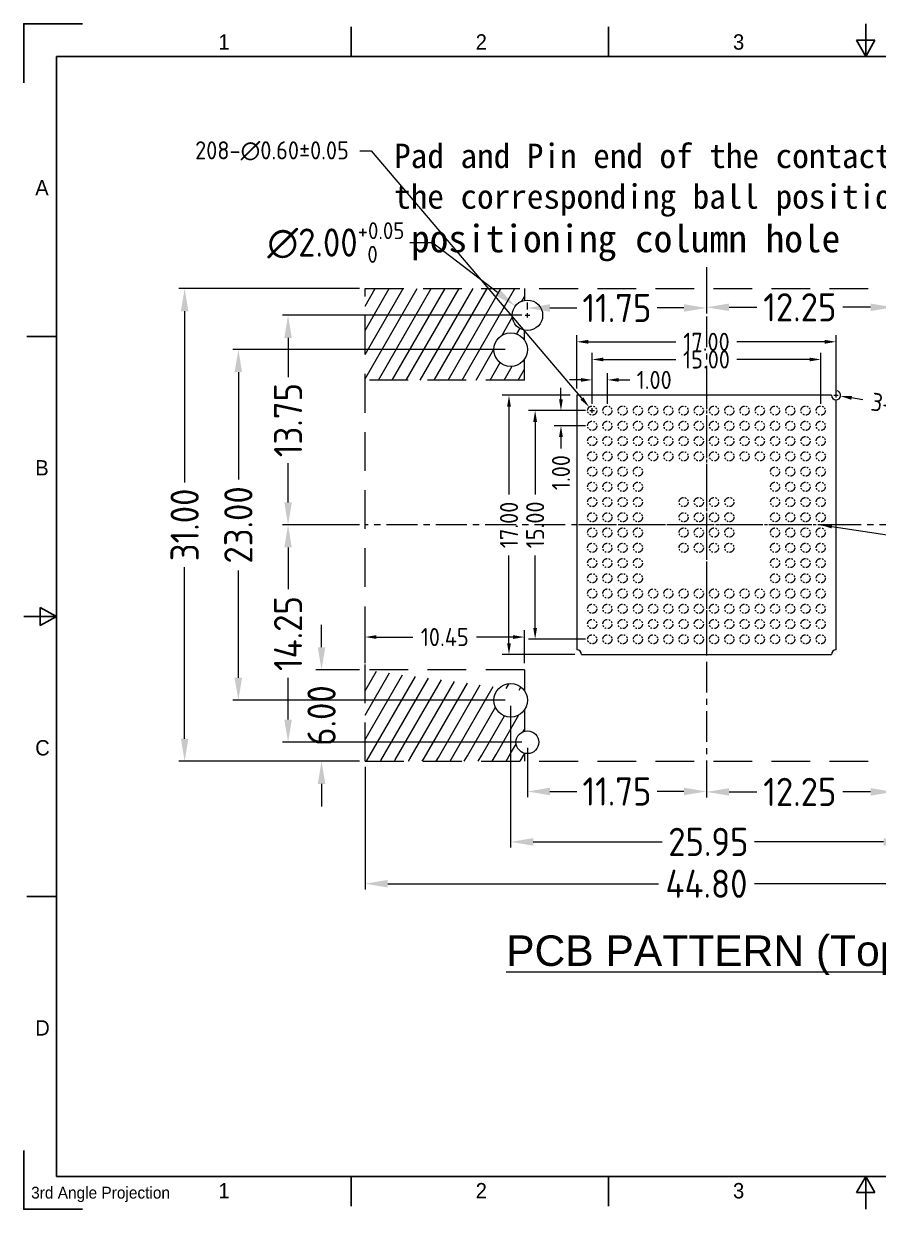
# Model space of a CAD drawing. Header units: millimetres. Extents: x 934 to 1044, y -5164 to -5087.
# Drawn here: x 933.6 to 989.6, y -5164.3 to -5086.5 of the extents above; entities that cross this region are included whole.
import ezdxf

# ---------------------------------------------------------------- set-up
doc = ezdxf.new("R2010")
doc.units = ezdxf.units.MM
doc.header["$PDSIZE"] = -1
for name, pattern in [('CENTER', [10.16, 6.35, -1.27, 1.27, -1.27]), ('HIDDEN', [1.905, 1.27, -0.635]), ('PHANTOM', [0.8, 0.45, -0.05, 0.1, -0.05, 0.1, -0.05])]:
    doc.linetypes.add(name, pattern=pattern)
for name, color, linetype in [('DIM', 3, 'Continuous'), ('TuKuang', 7, 'Continuous'), ('翻蓋底座', 121, 'Continuous')]:
    doc.layers.add(name, color=color, linetype=linetype)
doc.styles.add('1', font='romans.shx', dxfattribs={"height": 2.5})
doc.styles.add('1111', font='isocp.shx', dxfattribs={"bigfont": 'gbcbig.shx'})
doc.styles.get("Standard").update_dxf_attribs({"font": ''})
doc.styles.get('Standard').set_extended_font_data('SimSun')
doc.dimstyles.new('1111', dxfattribs={"dimtxt": 2.5, "dimasz": 0.2, "dimexe": 0.6, "dimexo": 0.6, "dimtad": 0, "dimdec": 3, "dimzin": 1, "dimdsep": 46, "dimtxsty": '1111', "dimcen": 0.2, "dimclrd": 97, "dimclre": 97, "dimclrt": 3, "dimazin": 0, "dimtfac": 1, "dimtdec": 3, "dimtofl": 0, "dimtmove": 0, "dimatfit": 3, "dimfxl": 1, "dimlwd": 5, "dimlwe": 5, "dimarcsym": 0})
doc.dimstyles.new('1111$0', dxfattribs={"dimtxt": 2.5, "dimasz": 2.5, "dimexe": 0.6, "dimexo": 0.6, "dimtad": 0, "dimdec": 3, "dimzin": 1, "dimdsep": 46, "dimtxsty": '1111', "dimcen": 0.2, "dimclrd": 97, "dimclre": 97, "dimclrt": 3, "dimazin": 0, "dimtfac": 1, "dimtdec": 3, "dimtofl": 0, "dimtmove": 0, "dimatfit": 3, "dimfxl": 1, "dimlwd": 5, "dimlwe": 5, "dimarcsym": 0})

# ---------------------------------------------------------------- blocks, each defined once
blk = doc.blocks.new('asdf456')
at = {"color": 8}
for p, q in [((1449.22, 152.96), (1448.09, 154.93)), ((1448.09, 154.93), (1450.34, 154.93)), ((1450.34, 154.93), (1449.22, 152.96)), ((1348.08, 83.25), (1348.08, 85.49)), ((1348.08, 85.49), (1350.05, 84.37)), ((1350.05, 84.37), (1348.08, 83.25)), ((1449.22, 15.77), (1448.09, 13.81)), ((1450.34, 13.81), (1449.22, 15.77)), ((1448.09, 13.81), (1450.34, 13.81))]:
    blk.add_line(p, q, dxfattribs=at)
at = {"layer": 'TuKuang', "color": 8}
for p, q in [((1449.22, 152.96), (1449.22, 156.94)), ((1386.16, 152.96), (1386.16, 156.57)), ((1417.69, 152.96), (1417.69, 156.57)), ((1350.05, 15.77), (1350.05, 152.96)), ((1350.05, 152.96), (1548.39, 152.96)), ((1350.05, 118.67), (1346.44, 118.67)), ((1350.05, 84.37), (1346.07, 84.37)), ((1350.05, 50.07), (1346.44, 50.07)), ((1548.39, 15.77), (1350.05, 15.77)), ((1386.16, 15.77), (1386.16, 12.16)), ((1417.69, 15.77), (1417.69, 12.16)), ((1449.22, 15.77), (1449.22, 11.8))]:
    blk.add_line(p, q, dxfattribs=at)
for points in [[(1346.05, 149.74), (1346.05, 156.96), (1353.27, 156.96)], [(1346.05, 18.99), (1346.05, 11.77), (1353.27, 11.77)]]:
    blk.add_lwpolyline(points, dxfattribs=at)
at = {"color": 8, "char_height": 1.8844, "attachment_point": 1, "style": '1'}
for s, insert, width in [('{\\f@Gulim|b0|i0|c0|p34;1}', (1369.9, 155.67), 8.3008), ('{\\f@Gulim|b0|i0|c134|p34;2}', (1401.43, 155.67), 8.3008), ('{\\f@Gulim|b0|i0|c134|p34;3}', (1432.96, 155.67), 8.3008), ('{\\f@Gulim|b0|i0|c134|p34;A}', (1347.46, 137.82), 9.0416), ('{\\f@Gulim|b0|i0|c134|p34;B}', (1347.46, 103.52), 9.0416), ('{\\f@Gulim|b0|i0|c134|p34;C}', (1347.46, 69.23), 9.0416), ('{\\f@Gulim|b0|i0|c134|p34;D}', (1347.46, 34.93), 9.0416), ('{\\f@Gulim|b0|i0|c0|p34;1}', (1369.9, 14.99), 8.3008), ('{\\f@Gulim|b0|i0|c134|p34;2}', (1401.43, 14.99), 8.3008), ('{\\f@Gulim|b0|i0|c134|p34;3}', (1432.96, 14.99), 8.3008)]:
    blk.add_mtext(s, dxfattribs=dict(at, insert=insert, width=width))
at = {"layer": 'TuKuang', "color": 8, "lineweight": 9, "insert": (1346.96, 14.53), "char_height": 1.4441, "width": 18.5479, "attachment_point": 1}
blk.add_mtext('{\\f@Gulim|b0|i0|c0|p34;\\C8;3rd Angle Projection}', dxfattribs=at)
blk = doc.blocks.new('*D15')
at = {"layer": 'DEFPOINTS', "color": 0, "lineweight": 13, "transparency": 16777216}
for p in [(944.13, -5103.912), (955.974, -5103.912), (955.974, -5134.912)]:
    blk.add_point(p, dxfattribs=at)
at = {"layer": 'DIM', "color": 97, "lineweight": 5, "transparency": 16777216}
for p, q in [((955.604, -5103.912), (943.76, -5103.912)), ((944.13, -5105.392), (944.13, -5116.637)), ((944.13, -5133.432), (944.13, -5122.188)), ((955.604, -5134.912), (943.76, -5134.912))]:
    blk.add_line(p, q, dxfattribs=at)
at = {"layer": 'DIM', "color": 97, "lineweight": 13, "transparency": 16777216}
for points in [[(943.883, -5105.392), (944.376, -5105.392), (944.13, -5103.912)], [(943.883, -5133.432), (944.376, -5133.432), (944.13, -5134.912)]]:
    blk.add_solid(points, dxfattribs=at)
at = {"layer": 'DIM', "color": 3, "lineweight": 13, "transparency": 16777216, "insert": (944.13, -5119.412), "char_height": 1.85, "attachment_point": 5, "rotation": 90, "style": '1111'}
blk.add_mtext('31.00', dxfattribs=at)
blk = doc.blocks.new('*D16')
at = {"layer": 'DEFPOINTS', "color": 0, "lineweight": 13, "transparency": 16777216}
for p in [(955.974, -5134.912), (1000.774, -5134.912), (1000.774, -5142.943)]:
    blk.add_point(p, dxfattribs=at)
at = {"layer": 'DIM', "color": 97, "lineweight": 5, "transparency": 16777216}
for p, q in [((955.974, -5135.282), (955.974, -5143.313)), ((1000.774, -5135.282), (1000.774, -5143.313)), ((957.454, -5142.943), (975.228, -5142.943)), ((999.294, -5142.943), (981.519, -5142.943))]:
    blk.add_line(p, q, dxfattribs=at)
at = {"layer": 'DIM', "color": 97, "lineweight": 13, "transparency": 16777216}
for points in [[(957.454, -5142.696), (957.454, -5143.19), (955.974, -5142.943)], [(999.294, -5142.696), (999.294, -5143.19), (1000.774, -5142.943)]]:
    blk.add_solid(points, dxfattribs=at)
at = {"layer": 'DIM', "color": 3, "lineweight": 13, "transparency": 16777216, "insert": (978.374, -5142.943), "char_height": 1.85, "attachment_point": 5, "style": '1111'}
blk.add_mtext('44.80', dxfattribs=at)
blk = doc.blocks.new('*D17')
at = {"layer": 'DEFPOINTS', "color": 0, "lineweight": 13, "transparency": 16777216}
for p in [(955.974, -5128.913), (953.114, -5134.912), (955.974, -5134.912)]:
    blk.add_point(p, dxfattribs=at)
at = {"layer": 'DIM', "color": 97, "lineweight": 5, "transparency": 16777216}
for p, q in [((953.114, -5127.433), (953.114, -5125.953)), ((955.604, -5128.913), (952.744, -5128.913)), ((955.604, -5134.912), (952.744, -5134.912)), ((953.114, -5136.392), (953.114, -5137.872))]:
    blk.add_line(p, q, dxfattribs=at)
at = {"layer": 'DIM', "color": 97, "lineweight": 13, "transparency": 16777216}
for points in [[(952.867, -5127.433), (953.36, -5127.433), (953.114, -5128.913)], [(952.867, -5136.392), (953.36, -5136.392), (953.114, -5134.912)]]:
    blk.add_solid(points, dxfattribs=at)
at = {"layer": 'DIM', "color": 3, "lineweight": 13, "transparency": 16777216, "insert": (953.114, -5131.913), "char_height": 1.85, "attachment_point": 5, "rotation": 90, "style": '1111'}
blk.add_mtext('6.00', dxfattribs=at)
blk = doc.blocks.new('*D3')
at = {"layer": 'DEFPOINTS', "color": 0, "lineweight": 13, "transparency": 16777216}
for p in [(965.524, -5107.912), (947.655, -5130.912), (965.524, -5130.912)]:
    blk.add_point(p, dxfattribs=at)
at = {"layer": 'DIM', "color": 97, "lineweight": 5, "transparency": 16777216}
for p, q in [((965.154, -5107.912), (947.285, -5107.912)), ((947.655, -5109.392), (947.655, -5116.428)), ((947.655, -5129.432), (947.655, -5122.397)), ((965.154, -5130.912), (947.285, -5130.912))]:
    blk.add_line(p, q, dxfattribs=at)
at = {"layer": 'DIM', "color": 97, "lineweight": 13, "transparency": 16777216}
for points in [[(947.408, -5109.392), (947.901, -5109.392), (947.655, -5107.912)], [(947.408, -5129.432), (947.901, -5129.432), (947.655, -5130.912)]]:
    blk.add_solid(points, dxfattribs=at)
at = {"layer": 'DIM', "color": 3, "lineweight": 13, "transparency": 16777216, "insert": (947.655, -5119.412), "char_height": 1.85, "attachment_point": 5, "rotation": 90, "style": '1111'}
blk.add_mtext('23.00', dxfattribs=at)
blk = doc.blocks.new('*D4')
at = {"layer": 'DEFPOINTS', "color": 0, "lineweight": 13, "transparency": 16777216}
for p in [(965.524, -5130.912), (991.474, -5130.912), (991.474, -5140.2)]:
    blk.add_point(p, dxfattribs=at)
at = {"layer": 'DIM', "color": 97, "lineweight": 5, "transparency": 16777216}
for p, q in [((965.524, -5131.282), (965.524, -5140.569)), ((991.474, -5131.282), (991.474, -5140.569)), ((967.004, -5140.2), (975.474, -5140.2)), ((989.994, -5140.2), (981.523, -5140.2))]:
    blk.add_line(p, q, dxfattribs=at)
at = {"layer": 'DIM', "color": 97, "lineweight": 13, "transparency": 16777216}
for points in [[(967.004, -5139.953), (967.004, -5140.446), (965.524, -5140.2)], [(989.994, -5139.953), (989.994, -5140.446), (991.474, -5140.2)]]:
    blk.add_solid(points, dxfattribs=at)
at = {"layer": 'DIM', "color": 3, "lineweight": 13, "transparency": 16777216, "insert": (978.499, -5140.2), "char_height": 1.85, "attachment_point": 5, "style": '1111'}
blk.add_mtext('25.95', dxfattribs=at)
blk = doc.blocks.new('*D6')
at = {"layer": 'DEFPOINTS', "color": 0, "lineweight": 13, "transparency": 16777216}
for p in [(965.83, -5105.054), (967.417, -5106.271)]:
    blk.add_point(p, dxfattribs=at)
at = {"layer": 'DIM', "color": 97, "lineweight": 5, "transparency": 16777216}
for p, q in [((958.915, -5100.891), (960.395, -5100.891)), ((960.395, -5100.891), (964.655, -5104.154)), ((966.476, -5105.662), (966.772, -5105.662)), ((966.624, -5105.81), (966.624, -5105.514))]:
    blk.add_line(p, q, dxfattribs=at)
at = {"layer": 'DIM', "color": 97, "lineweight": 13, "transparency": 16777216}
blk.add_solid([(964.805, -5103.958), (964.505, -5104.35), (965.83, -5105.054)], dxfattribs=at)
at = {"layer": 'DIM', "color": 3, "lineweight": 13, "transparency": 16777216, "insert": (954.055, -5100.891), "char_height": 1.85, "attachment_point": 5, "style": '1111'}
blk.add_mtext('\\A1;∅2.00{\\H1.110000;\\S+0.05^  0;}', dxfattribs=at)
blk = doc.blocks.new('*D7')
at = {"layer": 'DEFPOINTS', "color": 0, "lineweight": 13, "transparency": 16777216}
for p in [(978.374, -5103.912), (966.624, -5105.182), (966.624, -5105.662)]:
    blk.add_point(p, dxfattribs=at)
at = {"layer": 'DIM', "color": 97, "lineweight": 5, "transparency": 16777216}
for p, q in [((978.374, -5104.282), (978.374, -5105.552)), ((966.624, -5105.293), (966.624, -5104.813)), ((968.104, -5105.182), (969.871, -5105.182)), ((976.894, -5105.182), (975.127, -5105.182))]:
    blk.add_line(p, q, dxfattribs=at)
at = {"layer": 'DIM', "color": 97, "lineweight": 13, "transparency": 16777216}
for points in [[(968.104, -5104.936), (968.104, -5105.429), (966.624, -5105.182)], [(976.894, -5104.936), (976.894, -5105.429), (978.374, -5105.182)]]:
    blk.add_solid(points, dxfattribs=at)
at = {"layer": 'DIM', "color": 3, "lineweight": 13, "transparency": 16777216, "insert": (972.499, -5105.182), "char_height": 1.85, "attachment_point": 5, "style": '1111'}
blk.add_mtext('11.75', dxfattribs=at)
blk = doc.blocks.new('*D8')
at = {"layer": 'DEFPOINTS', "color": 0, "lineweight": 13, "transparency": 16777216}
for p in [(978.374, -5103.912), (990.624, -5105.137), (990.624, -5105.662)]:
    blk.add_point(p, dxfattribs=at)
at = {"layer": 'DIM', "color": 97, "lineweight": 5, "transparency": 16777216}
for p, q in [((978.374, -5104.282), (978.374, -5105.507)), ((979.854, -5105.137), (981.686, -5105.137)), ((989.144, -5105.137), (987.312, -5105.137)), ((990.624, -5105.293), (990.624, -5104.768))]:
    blk.add_line(p, q, dxfattribs=at)
at = {"layer": 'DIM', "color": 97, "lineweight": 13, "transparency": 16777216}
for points in [[(979.854, -5104.891), (979.854, -5105.384), (978.374, -5105.137)], [(989.144, -5104.891), (989.144, -5105.384), (990.624, -5105.137)]]:
    blk.add_solid(points, dxfattribs=at)
at = {"layer": 'DIM', "color": 3, "lineweight": 13, "transparency": 16777216, "insert": (984.499, -5105.137), "char_height": 1.85, "attachment_point": 5, "style": '1111'}
blk.add_mtext('12.25', dxfattribs=at)
blk = doc.blocks.new('*D9')
at = {"layer": 'DEFPOINTS', "color": 0, "lineweight": 13, "transparency": 16777216}
for p in [(966.624, -5105.662), (950.917, -5119.411), (955.974, -5119.411)]:
    blk.add_point(p, dxfattribs=at)
at = {"layer": 'DIM', "color": 97, "lineweight": 5, "transparency": 16777216}
for p, q in [((966.254, -5105.662), (950.547, -5105.662)), ((950.917, -5107.142), (950.917, -5109.724)), ((950.917, -5117.931), (950.917, -5115.35)), ((955.604, -5119.411), (950.547, -5119.411))]:
    blk.add_line(p, q, dxfattribs=at)
at = {"layer": 'DIM', "color": 97, "lineweight": 13, "transparency": 16777216}
for points in [[(950.67, -5107.142), (951.163, -5107.142), (950.917, -5105.662)], [(950.67, -5117.931), (951.163, -5117.931), (950.917, -5119.411)]]:
    blk.add_solid(points, dxfattribs=at)
at = {"layer": 'DIM', "color": 3, "lineweight": 13, "transparency": 16777216, "insert": (950.917, -5112.537), "char_height": 1.85, "attachment_point": 5, "rotation": 90, "style": '1111'}
blk.add_mtext('13.75', dxfattribs=at)
blk = doc.blocks.new('*D10')
at = {"layer": 'DEFPOINTS', "color": 0, "lineweight": 13, "transparency": 16777216}
for p in [(955.974, -5119.411), (950.917, -5133.662), (966.624, -5133.662)]:
    blk.add_point(p, dxfattribs=at)
at = {"layer": 'DIM', "color": 97, "lineweight": 5, "transparency": 16777216}
for p, q in [((955.604, -5119.411), (950.547, -5119.411)), ((950.917, -5120.891), (950.917, -5123.631)), ((950.917, -5132.182), (950.917, -5129.442)), ((966.254, -5133.662), (950.547, -5133.662))]:
    blk.add_line(p, q, dxfattribs=at)
at = {"layer": 'DIM', "color": 97, "lineweight": 13, "transparency": 16777216}
for points in [[(950.67, -5120.891), (951.163, -5120.891), (950.917, -5119.411)], [(950.67, -5132.182), (951.163, -5132.182), (950.917, -5133.662)]]:
    blk.add_solid(points, dxfattribs=at)
at = {"layer": 'DIM', "color": 3, "lineweight": 13, "transparency": 16777216, "insert": (950.917, -5126.537), "char_height": 1.85, "attachment_point": 5, "rotation": 90, "style": '1111'}
blk.add_mtext('14.25', dxfattribs=at)
blk = doc.blocks.new('*D11')
at = {"layer": 'DEFPOINTS', "color": 0, "lineweight": 13, "transparency": 16777216}
for p in [(966.624, -5133.662), (978.374, -5134.912), (978.374, -5136.893)]:
    blk.add_point(p, dxfattribs=at)
at = {"layer": 'DIM', "color": 97, "lineweight": 5, "transparency": 16777216}
for p, q in [((966.624, -5134.032), (966.624, -5137.263)), ((978.374, -5135.282), (978.374, -5137.263)), ((968.104, -5136.893), (969.871, -5136.893)), ((976.894, -5136.893), (975.127, -5136.893))]:
    blk.add_line(p, q, dxfattribs=at)
at = {"layer": 'DIM', "color": 97, "lineweight": 13, "transparency": 16777216}
for points in [[(968.104, -5136.646), (968.104, -5137.139), (966.624, -5136.893)], [(976.894, -5136.646), (976.894, -5137.139), (978.374, -5136.893)]]:
    blk.add_solid(points, dxfattribs=at)
at = {"layer": 'DIM', "color": 3, "lineweight": 13, "transparency": 16777216, "insert": (972.499, -5136.893), "char_height": 1.85, "attachment_point": 5, "style": '1111'}
blk.add_mtext('11.75', dxfattribs=at)
blk = doc.blocks.new('*D12')
at = {"layer": 'DEFPOINTS', "color": 0, "lineweight": 13, "transparency": 16777216}
for p in [(990.624, -5133.662), (978.374, -5134.912), (990.624, -5136.921)]:
    blk.add_point(p, dxfattribs=at)
at = {"layer": 'DIM', "color": 97, "lineweight": 5, "transparency": 16777216}
for p, q in [((990.624, -5134.032), (990.624, -5137.291)), ((978.374, -5135.282), (978.374, -5137.291)), ((979.854, -5136.921), (981.686, -5136.921)), ((989.144, -5136.921), (987.312, -5136.921))]:
    blk.add_line(p, q, dxfattribs=at)
at = {"layer": 'DIM', "color": 97, "lineweight": 13, "transparency": 16777216}
for points in [[(979.854, -5136.675), (979.854, -5137.168), (978.374, -5136.921)], [(989.144, -5136.675), (989.144, -5137.168), (990.624, -5136.921)]]:
    blk.add_solid(points, dxfattribs=at)
at = {"layer": 'DIM', "color": 3, "lineweight": 13, "transparency": 16777216, "insert": (984.499, -5136.921), "char_height": 1.85, "attachment_point": 5, "style": '1111'}
blk.add_mtext('12.25', dxfattribs=at)
blk = doc.blocks.new('*D1')
at = {"color": 97, "lineweight": 5, "transparency": 16777216}
for p, q in [((955.633, -5094.882), (956.373, -5094.882)), ((956.373, -5094.882), (970.199, -5111.119)), ((970.726, -5111.911), (971.022, -5111.911)), ((970.874, -5112.059), (970.874, -5111.763))]:
    blk.add_line(p, q, dxfattribs=at)
at = {"color": 97, "lineweight": 13, "transparency": 16777216}
blk.add_solid([(970.293, -5111.039), (970.106, -5111.199), (970.679, -5111.683)], dxfattribs=at)
at = {"layer": 'DEFPOINTS', "color": 0, "lineweight": 13, "transparency": 16777216}
for p in [(970.679, -5111.683), (971.068, -5112.14)]:
    blk.add_point(p, dxfattribs=at)
at = {"color": 3, "lineweight": 13, "transparency": 16777216, "insert": (949.862, -5094.882), "char_height": 1.184, "attachment_point": 5, "style": '1111'}
blk.add_mtext('\\A1;208-∅0.60±0.05', dxfattribs=at)
blk = doc.blocks.new('*D2')
at = {"color": 97, "lineweight": 5, "transparency": 16777216}
for p, q in [((955.974, -5128.469), (955.974, -5126.32)), ((966.424, -5128.469), (966.424, -5126.32)), ((956.714, -5126.764), (959.113, -5126.764)), ((965.684, -5126.764), (963.284, -5126.764))]:
    blk.add_line(p, q, dxfattribs=at)
at = {"color": 97, "lineweight": 13, "transparency": 16777216}
for points in [[(956.714, -5126.641), (956.714, -5126.888), (955.974, -5126.764)], [(965.684, -5126.641), (965.684, -5126.888), (966.424, -5126.764)]]:
    blk.add_solid(points, dxfattribs=at)
at = {"layer": 'DEFPOINTS', "color": 0, "lineweight": 13, "transparency": 16777216}
for p in [(966.424, -5126.764), (955.974, -5128.913), (966.424, -5128.913)]:
    blk.add_point(p, dxfattribs=at)
at = {"color": 3, "lineweight": 13, "transparency": 16777216, "insert": (961.199, -5126.764), "char_height": 1.184, "attachment_point": 5, "style": '1111'}
blk.add_mtext('10.45', dxfattribs=at)
blk = doc.blocks.new('*D21')
at = {"color": 97, "lineweight": 5, "transparency": 16777216}
for p, q in [((969.874, -5110.467), (969.874, -5106.957)), ((986.874, -5110.767), (986.874, -5106.957)), ((970.614, -5107.401), (976.371, -5107.401)), ((986.134, -5107.401), (980.376, -5107.401))]:
    blk.add_line(p, q, dxfattribs=at)
at = {"color": 97, "lineweight": 13, "transparency": 16777216}
for points in [[(970.614, -5107.278), (970.614, -5107.525), (969.874, -5107.401)], [(986.134, -5107.278), (986.134, -5107.525), (986.874, -5107.401)]]:
    blk.add_solid(points, dxfattribs=at)
at = {"layer": 'DEFPOINTS', "color": 0, "lineweight": 13, "transparency": 16777216}
for p in [(986.874, -5107.401), (969.874, -5110.911), (986.874, -5111.211)]:
    blk.add_point(p, dxfattribs=at)
at = {"color": 3, "lineweight": 13, "transparency": 16777216, "insert": (978.374, -5107.401), "char_height": 1.184, "attachment_point": 5, "style": '1111'}
blk.add_mtext('17.00', dxfattribs=at)
blk = doc.blocks.new('*D22')
at = {"color": 97, "lineweight": 5, "transparency": 16777216}
for p, q in [((970.874, -5111.467), (970.874, -5108.117)), ((985.874, -5111.467), (985.874, -5108.117)), ((971.614, -5108.561), (976.371, -5108.561)), ((985.134, -5108.561), (980.376, -5108.561))]:
    blk.add_line(p, q, dxfattribs=at)
at = {"color": 97, "lineweight": 13, "transparency": 16777216}
for points in [[(971.614, -5108.438), (971.614, -5108.684), (970.874, -5108.561)], [(985.134, -5108.438), (985.134, -5108.684), (985.874, -5108.561)]]:
    blk.add_solid(points, dxfattribs=at)
at = {"layer": 'DEFPOINTS', "color": 0, "lineweight": 13, "transparency": 16777216}
for p in [(985.874, -5108.561), (970.874, -5111.911), (985.874, -5111.911)]:
    blk.add_point(p, dxfattribs=at)
at = {"color": 3, "lineweight": 13, "transparency": 16777216, "insert": (978.374, -5108.561), "char_height": 1.184, "attachment_point": 5, "style": '1111'}
blk.add_mtext('15.00', dxfattribs=at)
blk = doc.blocks.new('*D23')
at = {"color": 97, "lineweight": 5, "transparency": 16777216}
for p, q in [((970.134, -5109.901), (969.394, -5109.901)), ((970.874, -5111.467), (970.874, -5109.457)), ((971.874, -5111.467), (971.874, -5109.457)), ((972.614, -5109.901), (973.354, -5109.901))]:
    blk.add_line(p, q, dxfattribs=at)
at = {"color": 97, "lineweight": 13, "transparency": 16777216}
for points in [[(970.134, -5109.777), (970.134, -5110.024), (970.874, -5109.901)], [(972.614, -5109.777), (972.614, -5110.024), (971.874, -5109.901)]]:
    blk.add_solid(points, dxfattribs=at)
at = {"layer": 'DEFPOINTS', "color": 0, "lineweight": 13, "transparency": 16777216}
for p in [(971.874, -5109.901), (970.874, -5111.911), (971.874, -5111.911)]:
    blk.add_point(p, dxfattribs=at)
at = {"color": 3, "lineweight": 13, "transparency": 16777216, "insert": (974.941, -5109.901), "char_height": 1.184, "attachment_point": 5, "style": '1111'}
blk.add_mtext('1.00', dxfattribs=at)
blk = doc.blocks.new('*D24')
at = {"color": 97, "lineweight": 5, "transparency": 16777216}
for p, q in [((986.874, -5111.059), (986.874, -5110.763)), ((986.726, -5110.911), (987.022, -5110.911)), ((988.629, -5111.208), (987.899, -5111.085))]:
    blk.add_line(p, q, dxfattribs=at)
blk.add_arc((986.874, -5110.911), 0.3, 270, 75.18589, dxfattribs=at)
at = {"color": 97, "lineweight": 13, "transparency": 16777216}
blk.add_solid([(987.92, -5110.963), (987.878, -5111.206), (987.169, -5110.961)], dxfattribs=at)
at = {"layer": 'DEFPOINTS', "color": 0, "lineweight": 13, "transparency": 16777216}
for p in [(986.874, -5110.911), (987.169, -5110.961)]:
    blk.add_point(p, dxfattribs=at)
at = {"color": 3, "lineweight": 13, "transparency": 16777216, "insert": (991.595, -5111.711), "char_height": 1.184, "attachment_point": 5, "rotation": 350.38814, "style": '1111'}
blk.add_mtext('3-R0.30', dxfattribs=at)
blk = doc.blocks.new('*D18')
at = {"color": 97, "lineweight": 5, "transparency": 16777216}
for p, q in [((969.43, -5110.911), (964.97, -5110.911)), ((965.414, -5111.651), (965.414, -5117.409)), ((965.414, -5127.171), (965.414, -5121.413)), ((969.73, -5127.911), (964.97, -5127.911))]:
    blk.add_line(p, q, dxfattribs=at)
at = {"color": 97, "lineweight": 13, "transparency": 16777216}
for points in [[(965.291, -5111.651), (965.538, -5111.651), (965.414, -5110.911)], [(965.291, -5127.171), (965.538, -5127.171), (965.414, -5127.911)]]:
    blk.add_solid(points, dxfattribs=at)
at = {"layer": 'DEFPOINTS', "color": 0, "lineweight": 13, "transparency": 16777216}
for p in [(969.874, -5110.911), (965.414, -5127.911), (970.174, -5127.911)]:
    blk.add_point(p, dxfattribs=at)
at = {"color": 3, "lineweight": 13, "transparency": 16777216, "insert": (965.414, -5119.411), "char_height": 1.184, "attachment_point": 5, "rotation": 90, "style": '1111'}
blk.add_mtext('17.00', dxfattribs=at)
blk = doc.blocks.new('*D19')
at = {"color": 97, "lineweight": 5, "transparency": 16777216}
for p, q in [((968.824, -5111.171), (968.824, -5110.431)), ((970.43, -5111.911), (968.38, -5111.911)), ((970.43, -5112.911), (968.38, -5112.911)), ((968.824, -5113.651), (968.824, -5114.391))]:
    blk.add_line(p, q, dxfattribs=at)
at = {"color": 97, "lineweight": 13, "transparency": 16777216}
for points in [[(968.7, -5111.171), (968.947, -5111.171), (968.824, -5111.911)], [(968.7, -5113.651), (968.947, -5113.651), (968.824, -5112.911)]]:
    blk.add_solid(points, dxfattribs=at)
at = {"layer": 'DEFPOINTS', "color": 0, "lineweight": 13, "transparency": 16777216}
for p in [(970.874, -5111.911), (968.824, -5112.911), (970.874, -5112.911)]:
    blk.add_point(p, dxfattribs=at)
at = {"color": 3, "lineweight": 13, "transparency": 16777216, "insert": (968.824, -5115.979), "char_height": 1.184, "attachment_point": 5, "rotation": 90, "style": '1111'}
blk.add_mtext('1.00', dxfattribs=at)
blk = doc.blocks.new('*D20')
at = {"color": 97, "lineweight": 5, "transparency": 16777216}
for p, q in [((970.43, -5111.911), (966.686, -5111.911)), ((967.13, -5112.651), (967.13, -5117.409)), ((967.13, -5126.171), (967.13, -5121.413)), ((970.43, -5126.911), (966.686, -5126.911))]:
    blk.add_line(p, q, dxfattribs=at)
at = {"color": 97, "lineweight": 13, "transparency": 16777216}
for points in [[(967.007, -5112.651), (967.254, -5112.651), (967.13, -5111.911)], [(967.007, -5126.171), (967.254, -5126.171), (967.13, -5126.911)]]:
    blk.add_solid(points, dxfattribs=at)
at = {"layer": 'DEFPOINTS', "color": 0, "lineweight": 13, "transparency": 16777216}
for p in [(970.874, -5111.911), (967.13, -5126.911), (970.874, -5126.911)]:
    blk.add_point(p, dxfattribs=at)
at = {"color": 3, "lineweight": 13, "transparency": 16777216, "insert": (967.13, -5119.411), "char_height": 1.184, "attachment_point": 5, "rotation": 90, "style": '1111'}
blk.add_mtext('15.00', dxfattribs=at)

msp = doc.modelspace()

# ---------------------------------------------------------------- hatches: boundary and pattern name
at = {"lineweight": 13}
h = msp.add_hatch(dxfattribs=at)
h.set_pattern_fill('ANSI31', color=0, scale=0.25, angle=15, style=0)
h.set_pattern_definition([(60, (162.3011, -4825.5716), (-0.6874077, 0.396875), [])])
edge = h.paths.add_edge_path()
edge.add_arc((965.524, -5107.912), 1.1, 35.0968, 324.9032)
edge.add_line((966.424, -5108.545), (966.424, -5109.912))
edge.add_line((966.424, -5109.912), (955.974, -5109.912))
edge.add_line((955.974, -5109.912), (955.974, -5103.912))
edge.add_line((955.974, -5103.912), (966.424, -5103.912))
edge.add_line((966.424, -5103.912), (966.424, -5104.708))
edge.add_arc((966.624, -5105.662), 0.975, 101.83738, 258.16262)
edge.add_line((966.424, -5106.617), (966.424, -5107.28))
h = msp.add_hatch(dxfattribs=at)
h.set_pattern_fill('ANSI31', color=0, scale=0.25, angle=15, style=0)
h.set_pattern_definition([(60, (162.3011, -4798.4183), (-0.6874077, 0.396875), [])])
edge = h.paths.add_edge_path()
edge.add_arc((965.524, -5130.912), 1.1, 34.68126, 325.2057)
edge.add_line((966.424, -5128.913), (955.974, -5128.913))
edge.add_line((966.424, -5128.913), (966.424, -5130.28))
edge.add_line((966.424, -5131.545), (966.424, -5132.966))
edge.add_arc((966.624, -5133.662), 0.725, 105.85602, 254.03094)
edge.add_line((955.974, -5134.912), (966.424, -5134.912))
edge.add_line((966.424, -5134.36), (966.424, -5134.912))
edge.add_line((955.974, -5134.912), (955.974, -5128.913))

# ---------------------------------------------------------------- linework, layer by layer
at = {"color": 1, "linetype": 'CENTER', "lineweight": 13, "ltscale": 0.3184}
for p, q in [((978.374, -5102.505), (978.374, -5136.071)), ((1001.461, -5119.411), (955.974, -5119.411))]:
    msp.add_line(p, q, dxfattribs=at)
at = {"linetype": 'HIDDEN', "lineweight": 13, "ltscale": 2}
for p, q in [((955.974, -5103.912), (1000.774, -5103.912)), ((955.974, -5134.912), (955.974, -5103.912)), ((966.424, -5107.28), (966.424, -5106.617)), ((966.424, -5109.912), (966.424, -5108.545)), ((966.424, -5109.912), (955.974, -5109.912)), ((966.424, -5128.913), (955.974, -5128.913)), ((966.424, -5128.913), (966.424, -5130.28)), ((966.424, -5131.545), (966.424, -5132.966)), ((955.974, -5134.912), (1000.774, -5134.912))]:
    msp.add_line(p, q, dxfattribs=at)
at = {"color": 7, "linetype": 'Continuous', "lineweight": 13}
for p, q in [((966.424, -5103.912), (966.424, -5104.708)), ((966.424, -5134.36), (966.424, -5134.912))]:
    msp.add_line(p, q, dxfattribs=at)
at = {"color": 0, "lineweight": 13}
for p, q in [((986.574, -5110.911), (969.874, -5110.911)), ((969.874, -5110.911), (969.874, -5127.611)), ((986.874, -5127.611), (986.874, -5111.211)), ((970.174, -5127.911), (986.574, -5127.911))]:
    msp.add_line(p, q, dxfattribs=at)
at = {"color": 1, "linetype": 'PHANTOM', "lineweight": 13, "ltscale": 2}
for p, q in [((978.374, -5110.911), (978.374, -5127.911)), ((986.874, -5119.411), (969.874, -5119.411))]:
    msp.add_line(p, q, dxfattribs=at)
at = {"color": 4, "lineweight": 13}
for centre, radius in [((966.624, -5105.662), 1), ((966.624, -5133.662), 0.75)]:
    msp.add_circle(centre, radius, dxfattribs=at)
at = {"color": 2, "linetype": 'PHANTOM', "lineweight": 13}
for centre in [(970.874, -5111.911), (971.874, -5111.911), (972.874, -5111.911), (973.874, -5111.911), (974.874, -5111.911), (975.874, -5111.911), (976.874, -5111.911), (977.874, -5111.911), (978.874, -5111.911), (979.874, -5111.911), (980.874, -5111.911), (981.874, -5111.911), (982.874, -5111.911), (983.874, -5111.911), (984.874, -5111.911), (985.874, -5111.911), (970.874, -5112.911), (971.874, -5112.911), (972.874, -5112.911), (973.874, -5112.911), (974.874, -5112.911), (975.874, -5112.911), (976.874, -5112.911), (977.874, -5112.911), (978.874, -5112.911), (979.874, -5112.911), (980.874, -5112.911), (981.874, -5112.911), (982.874, -5112.911), (983.874, -5112.911), (984.874, -5112.911), (985.874, -5112.911), (970.874, -5113.911), (971.874, -5113.911), (972.874, -5113.911), (973.874, -5113.911), (974.874, -5113.911), (975.874, -5113.911), (976.874, -5113.911), (977.874, -5113.911), (978.874, -5113.911), (979.874, -5113.911), (980.874, -5113.911), (981.874, -5113.911), (982.874, -5113.911), (983.874, -5113.911), (984.874, -5113.911), (985.874, -5113.911), (970.874, -5114.911), (971.874, -5114.911), (972.874, -5114.911), (973.874, -5114.911), (974.874, -5114.911), (975.874, -5114.911), (976.874, -5114.911), (977.874, -5114.911), (978.874, -5114.911), (979.874, -5114.911), (980.874, -5114.911), (981.874, -5114.911), (982.874, -5114.911), (983.874, -5114.911), (984.874, -5114.911), (985.874, -5114.911), (970.874, -5115.911), (971.874, -5115.911), (972.874, -5115.911), (973.874, -5115.911), (982.874, -5115.911), (983.874, -5115.911), (984.874, -5115.911), (985.874, -5115.911), (970.874, -5116.911), (971.874, -5116.911), (972.874, -5116.911), (973.874, -5116.911), (982.874, -5116.911), (983.874, -5116.911), (984.874, -5116.911), (985.874, -5116.911), (970.874, -5117.911), (971.874, -5117.911), (972.874, -5117.911), (973.874, -5117.911), (976.874, -5117.911), (977.874, -5117.911), (978.874, -5117.911), (979.874, -5117.911), (982.874, -5117.911), (983.874, -5117.911), (984.874, -5117.911), (985.874, -5117.911), (970.874, -5118.911), (971.874, -5118.911), (972.874, -5118.911), (973.874, -5118.911), (976.874, -5118.911), (977.874, -5118.911), (978.874, -5118.911), (979.874, -5118.911), (982.874, -5118.911), (983.874, -5118.911), (984.874, -5118.911), (985.874, -5118.911), (970.874, -5119.911), (971.874, -5119.911), (972.874, -5119.911), (973.874, -5119.911), (976.874, -5119.911), (977.874, -5119.911), (978.874, -5119.911), (979.874, -5119.911), (982.874, -5119.911), (983.874, -5119.911), (984.874, -5119.911), (985.874, -5119.911), (970.874, -5120.911), (971.874, -5120.911), (972.874, -5120.911), (973.874, -5120.911), (976.874, -5120.911), (977.874, -5120.911), (978.874, -5120.911), (979.874, -5120.911), (982.874, -5120.911), (983.874, -5120.911), (984.874, -5120.911), (985.874, -5120.911), (970.874, -5121.911), (971.874, -5121.911), (972.874, -5121.911), (973.874, -5121.911), (982.874, -5121.911), (983.874, -5121.911), (984.874, -5121.911), (985.874, -5121.911), (970.874, -5122.911), (971.874, -5122.911), (972.874, -5122.911), (973.874, -5122.911), (982.874, -5122.911), (983.874, -5122.911), (984.874, -5122.911), (985.874, -5122.911), (970.874, -5123.911), (971.874, -5123.911), (972.874, -5123.911), (973.874, -5123.911), (974.874, -5123.911), (975.874, -5123.911), (976.874, -5123.911), (977.874, -5123.911), (978.874, -5123.911), (979.874, -5123.911), (980.874, -5123.911), (981.874, -5123.911), (982.874, -5123.911), (983.874, -5123.911), (984.874, -5123.911), (985.874, -5123.911), (970.874, -5124.911), (971.874, -5124.911), (972.874, -5124.911), (973.874, -5124.911), (974.874, -5124.911), (975.874, -5124.911), (976.874, -5124.911), (977.874, -5124.911), (978.874, -5124.911), (979.874, -5124.911), (980.874, -5124.911), (981.874, -5124.911), (982.874, -5124.911), (983.874, -5124.911), (984.874, -5124.911), (985.874, -5124.911), (970.874, -5125.911), (971.874, -5125.911), (972.874, -5125.911), (973.874, -5125.911), (974.874, -5125.911), (975.874, -5125.911), (976.874, -5125.911), (977.874, -5125.911), (978.874, -5125.911), (979.874, -5125.911), (980.874, -5125.911), (981.874, -5125.911), (982.874, -5125.911), (983.874, -5125.911), (984.874, -5125.911), (985.874, -5125.911), (970.874, -5126.911), (971.874, -5126.911), (972.874, -5126.911), (973.874, -5126.911), (974.874, -5126.911), (975.874, -5126.911), (976.874, -5126.911), (977.874, -5126.911), (978.874, -5126.911), (979.874, -5126.911), (980.874, -5126.911), (981.874, -5126.911), (982.874, -5126.911), (983.874, -5126.911), (984.874, -5126.911), (985.874, -5126.911)]:
    msp.add_circle(centre, 0.3, dxfattribs=at)
at = {"color": 0, "lineweight": 13}
for centre, start, end in [((986.874, -5110.911), 180, 270), ((969.874, -5127.911), 0, 90), ((986.874, -5127.911), 90, 180)]:
    msp.add_arc(centre, 0.3, start, end, dxfattribs=at)
at = {"layer": '翻蓋底座', "color": 3, "linetype": 'Continuous', "lineweight": 13}
for centre in [(965.524, -5107.912), (965.524, -5130.912)]:
    msp.add_circle(centre, 1.1, dxfattribs=at)

# ---------------------------------------------------------------- block references
at = {"xscale": 0.5355444082044301, "yscale": 0.5355444082044301, "zscale": 0.5355444082044301}
msp.add_blockref('asdf456', (212.702, -5170.6), dxfattribs=at)

# ---------------------------------------------------------------- texts
at = {"color": 3, "lineweight": 13}
msp.add_text('positioning column hole', height=1.8, dxfattribs=at).set_placement((958.989, -5101.532))
at = {"color": 3, "lineweight": 13, "insert": (957.877, -5094.405), "char_height": 1.6, "attachment_point": 1}
msp.add_mtext('Pad and Pin end of the contact position, \\Pthe corresponding ball position', dxfattribs=at)
at = {"lineweight": 0, "insert": (965.228, -5146.333), "char_height": 1.9992, "attachment_point": 1}
msp.add_mtext('{\\fArial|b0|i0|c0|p34;\\LPCB PATTERN (Top View)}', dxfattribs=at)

# ---------------------------------------------------------------- dimensions: what is measured, and where the dimension line sits
at = {"color": 0, "lineweight": 13}
dim = msp.add_diameter_dim_2p(p1=(971.068, -5112.14), p2=(970.679, -5111.683), text='208-<>', dimstyle='1111', override={"dimscale": 0.74, "dimtxt": 1.6, "dimasz": 1, "dimtoh": 1, "dimdec": 2, "dimtol": 1, "dimtp": 0.05, "dimtm": 0.05, "dimtdec": 2, "dimtolj": 1}, dxfattribs=at)
dim.commit()
dim.dimension.update_dxf_attribs({"geometry": '*D1', "text_midpoint": (949.862, -5094.882), "dimtype": 131})
for base, p1, p2, override, picture, middle in [((986.874, -5107.401), (969.874, -5110.911), (986.874, -5111.211), {"dimscale": 0.74, "dimtxt": 1.6, "dimasz": 1, "dimdec": 2, "dimtdec": 2}, '*D21', (978.374, -5107.401)), ((985.874, -5108.561), (970.874, -5111.911), (985.874, -5111.911), {"dimscale": 0.74, "dimtxt": 1.6, "dimasz": 1, "dimdec": 2, "dimtdec": 2}, '*D22', (978.374, -5108.561)), ((971.874, -5109.901), (970.874, -5111.911), (971.874, -5111.911), {"dimscale": 0.74, "dimtxt": 1.6, "dimasz": 1, "dimdec": 2, "dimtdec": 2}, '*D23', (974.941, -5109.901)), ((966.424, -5126.764), (955.974, -5128.913), (966.424, -5128.913), {"dimscale": 0.74, "dimtxt": 1.6, "dimasz": 1, "dimtoh": 1, "dimdec": 2, "dimtdec": 2}, '*D2', (961.199, -5126.764))]:
    dim = msp.add_linear_dim(base=base, p1=p1, p2=p2, dimstyle='1111$0', override=override, dxfattribs=at)
    dim.commit()
    dim.dimension.update_dxf_attribs({"geometry": picture, "text_midpoint": middle})
for base, p1, p2, picture, middle in [((968.824, -5112.911), (970.874, -5111.911), (970.874, -5112.911), '*D19', (968.824, -5115.979)), ((965.414, -5127.911), (969.874, -5110.911), (970.174, -5127.911), '*D18', (965.414, -5119.411)), ((967.13, -5126.911), (970.874, -5111.911), (970.874, -5126.911), '*D20', (967.13, -5119.411))]:
    dim = msp.add_linear_dim(base=base, p1=p1, p2=p2, angle=90, dimstyle='1111$0', override={"dimscale": 0.74, "dimtxt": 1.6, "dimasz": 1, "dimdec": 2, "dimtdec": 2}, dxfattribs=at)
    dim.commit()
    dim.dimension.update_dxf_attribs({"geometry": picture, "text_midpoint": middle})
dim = msp.add_radius_dim(center=(986.874, -5110.911), mpoint=(987.169, -5110.961), text='3-<>', dimstyle='1111', override={"dimscale": 0.74, "dimtxt": 1.6, "dimasz": 1, "dimdec": 2, "dimtdec": 2}, dxfattribs=at)
dim.commit()
dim.dimension.update_dxf_attribs({"geometry": '*D24', "text_midpoint": (991.595, -5111.711)})
at = {"layer": 'DIM', "lineweight": 13}
dim = msp.add_diameter_dim_2p(p1=(967.417, -5106.271), p2=(965.83, -5105.054), dimstyle='1111', override={"dimscale": 0.74, "dimasz": 2, "dimexe": 0.49975, "dimexo": 0.49975, "dimgap": 0.49975, "dimtoh": 1, "dimdec": 2, "dimtol": 1, "dimtp": 0.05, "dimtfac": 0.6, "dimtolj": 1}, dxfattribs=at)
dim.commit()
dim.dimension.update_dxf_attribs({"geometry": '*D6', "text_midpoint": (954.055, -5100.891), "dimtype": 131})
at = {"layer": 'DIM', "color": 1, "lineweight": 13}
dim = msp.add_linear_dim(base=(944.13, -5103.912), p1=(955.974, -5134.912), p2=(955.974, -5103.912), angle=270, dimstyle='1111$0', override={"dimscale": 0.74, "dimasz": 2, "dimexe": 0.49975, "dimexo": 0.49975, "dimgap": 0.49975, "dimdec": 2, "dimtdec": 2}, dxfattribs=at)
dim.commit()
dim.dimension.update_dxf_attribs({"geometry": '*D15', "text_midpoint": (944.13, -5119.412)})
at = {"layer": 'DIM', "color": 0, "lineweight": 13}
for base, p1, p2, override, picture, middle in [((966.624, -5105.182), (978.374, -5103.912), (966.624, -5105.662), {"dimscale": 0.74, "dimasz": 2, "dimexe": 0.49975, "dimexo": 0.49975, "dimgap": 0.49975, "dimtoh": 1, "dimdec": 2, "dimtdec": 2}, '*D7', (972.499, -5105.182)), ((990.624, -5105.137), (978.374, -5103.912), (990.624, -5105.662), {"dimscale": 0.74, "dimasz": 2, "dimexe": 0.49975, "dimexo": 0.49975, "dimgap": 0.49975, "dimtoh": 1, "dimdec": 2, "dimtdec": 2}, '*D8', (984.499, -5105.137)), ((991.474, -5140.2), (965.524, -5130.912), (991.474, -5130.912), {"dimscale": 0.74, "dimasz": 2, "dimexe": 0.49975, "dimexo": 0.49975, "dimgap": 0.49975, "dimdec": 2, "dimtdec": 2}, '*D4', (978.499, -5140.2)), ((978.374, -5136.893), (966.624, -5133.662), (978.374, -5134.912), {"dimscale": 0.74, "dimasz": 2, "dimexe": 0.49975, "dimexo": 0.49975, "dimgap": 0.49975, "dimtoh": 1, "dimdec": 2, "dimtdec": 2}, '*D11', (972.499, -5136.893)), ((990.624, -5136.921), (978.374, -5134.912), (990.624, -5133.662), {"dimscale": 0.74, "dimasz": 2, "dimexe": 0.49975, "dimexo": 0.49975, "dimgap": 0.49975, "dimtoh": 1, "dimdec": 2, "dimtdec": 2}, '*D12', (984.499, -5136.921)), ((1000.774, -5142.943), (955.974, -5134.912), (1000.774, -5134.912), {"dimscale": 0.74, "dimasz": 2, "dimexe": 0.49975, "dimexo": 0.49975, "dimgap": 0.49975, "dimdec": 2, "dimtdec": 2}, '*D16', (978.374, -5142.943))]:
    dim = msp.add_linear_dim(base=base, p1=p1, p2=p2, dimstyle='1111$0', override=override, dxfattribs=at)
    dim.commit()
    dim.dimension.update_dxf_attribs({"geometry": picture, "text_midpoint": middle})
for base, p1, p2, override, picture, middle in [((950.917, -5119.411), (966.624, -5105.662), (955.974, -5119.411), {"dimscale": 0.74, "dimasz": 2, "dimexe": 0.49975, "dimexo": 0.49975, "dimgap": 0.49975, "dimtoh": 1, "dimdec": 2, "dimtdec": 2}, '*D9', (950.917, -5112.537)), ((947.655, -5130.912), (965.524, -5107.912), (965.524, -5130.912), {"dimscale": 0.74, "dimasz": 2, "dimexe": 0.49975, "dimexo": 0.49975, "dimgap": 0.49975, "dimdec": 2, "dimtdec": 2}, '*D3', (947.655, -5119.412)), ((950.917, -5133.662), (955.974, -5119.411), (966.624, -5133.662), {"dimscale": 0.74, "dimasz": 2, "dimexe": 0.49975, "dimexo": 0.49975, "dimgap": 0.49975, "dimtoh": 1, "dimdec": 2, "dimtdec": 2}, '*D10', (950.917, -5126.537)), ((953.114, -5134.912), (955.974, -5128.913), (955.974, -5134.912), {"dimscale": 0.74, "dimasz": 2, "dimexe": 0.49975, "dimexo": 0.49975, "dimgap": 0.49975, "dimdec": 2, "dimtdec": 2}, '*D17', (953.114, -5131.913))]:
    dim = msp.add_linear_dim(base=base, p1=p1, p2=p2, angle=90, dimstyle='1111$0', override=override, dxfattribs=at)
    dim.commit()
    dim.dimension.update_dxf_attribs({"geometry": picture, "text_midpoint": middle})

# ---------------------------------------------------------------- leaders
at = {"lineweight": 13}
msp.add_leader([(985.874, -5119.411), (1007.336, -5122.669)], dimstyle='1111', override={"dimscale": 0.74, "dimtxt": 1.6, "dimasz": 1, "dimgap": 0.625, "dimtad": 0, "dimtoh": 1, "dimdec": 2, "dimtdec": 2}, dxfattribs=at)

doc.saveas('drawing.dxf')
